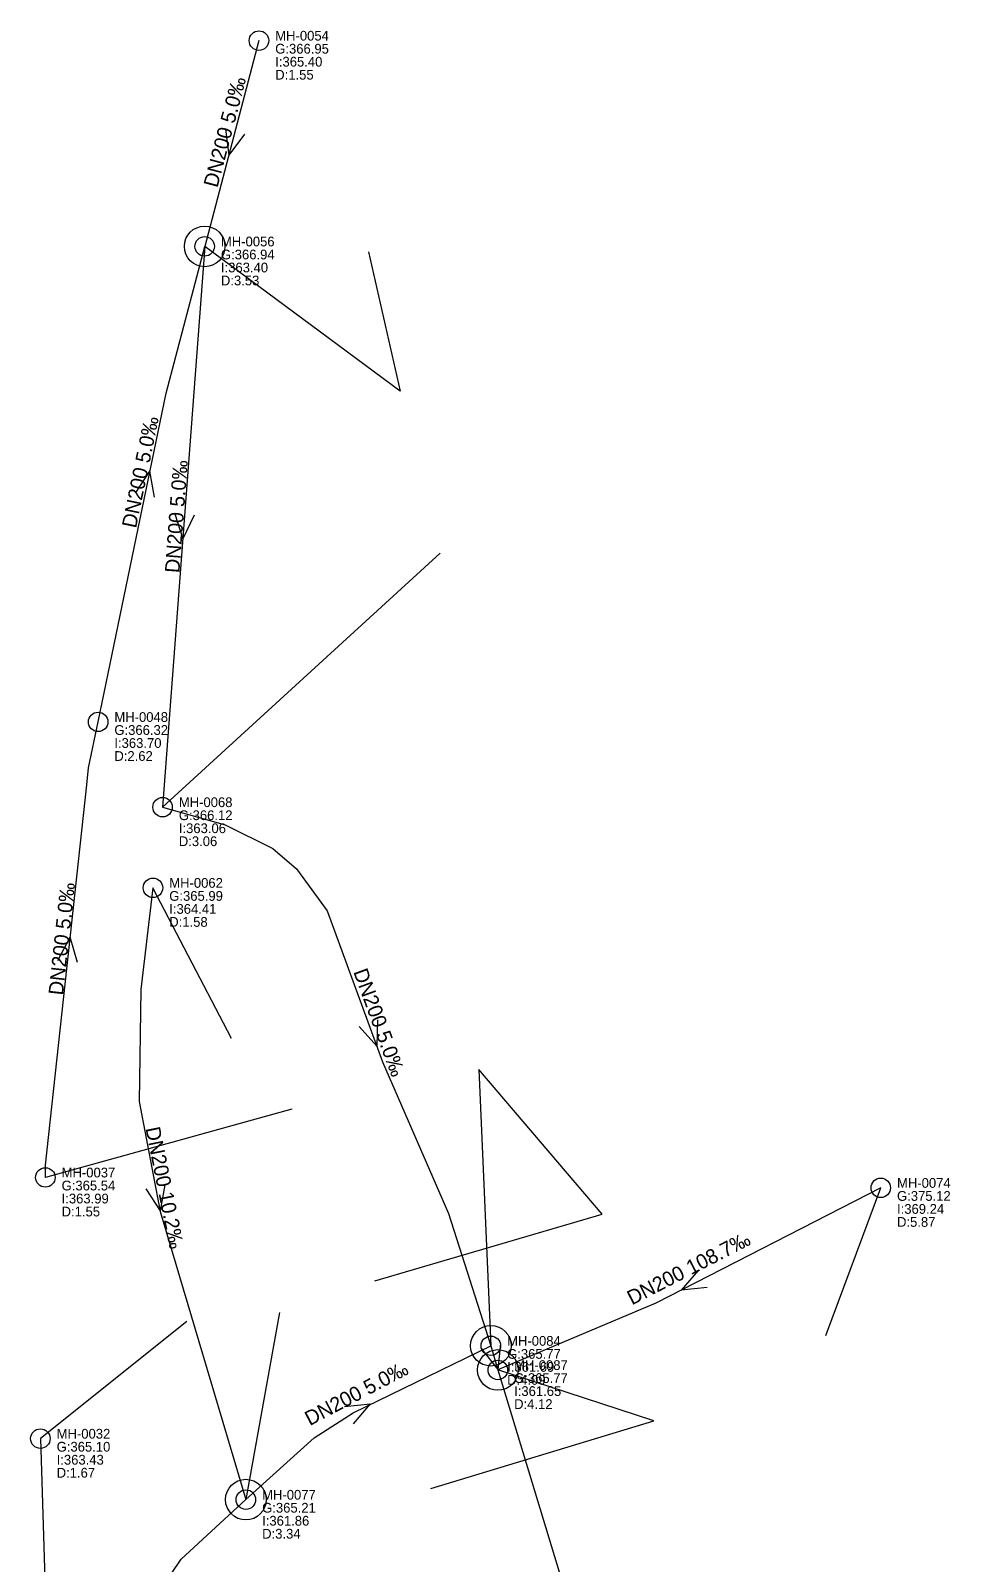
# Model space of a CAD drawing. Header units: metres. Extents: x 449900 to 451990, y 2566732 to 2570847.
# Drawn here: x 449899.8 to 450013, y 2570658.5 to 2570847.2 of the extents above; entities that cross this region are included whole.
import ezdxf
from ezdxf.enums import TextEntityAlignment as Align

# ---------------------------------------------------------------- set-up
doc = ezdxf.new("R2010")
doc.units = ezdxf.units.M
for name, color, linetype in [('SEW-DROP', 6, 'Continuous'), ('SEW-LABEL', 2, 'Continuous'), ('SEW-MH', 7, 'Continuous'), ('SEW-MH-LABEL', 8, 'Continuous'), ('SEW-PIPE-DN200', 3, 'Continuous'), ('SEW-RIDER', 8, 'Continuous')]:
    doc.layers.add(name, color=color, linetype=linetype)

msp = doc.modelspace()

# ---------------------------------------------------------------- linework, layer by layer
at = {"layer": 'SEW-DROP'}
for centre in [(449921.24, 2570820.68), (449956.45, 2570685.36), (449957.31, 2570682.38), (449926.31, 2570666.42)]:
    msp.add_circle(centre, 2.5, dxfattribs=at)
at = {"layer": 'SEW-LABEL'}
for p, q in [((449923.8, 2570835.1), (449924.2, 2570831.9)), ((449926.12, 2570834.49), (449924.2, 2570831.9)), ((449912.72, 2570790.31), (449914.5, 2570793)), ((449915.07, 2570789.82), (449914.5, 2570793)), ((449917.57, 2570787.76), (449918.54, 2570784.68)), ((449919.96, 2570787.58), (449918.54, 2570784.68)), ((449903.19, 2570732.8), (449904.71, 2570735.65)), ((449905.58, 2570732.54), (449904.71, 2570735.65)), ((449942.51, 2570725.48), (449942.41, 2570722.25)), ((449940.25, 2570724.66), (449942.41, 2570722.25)), ((449913.98, 2570704.68), (449915.75, 2570701.98)), ((449916.33, 2570705.16), (449915.75, 2570701.98)), ((449981.98, 2570694.65), (449979.85, 2570692.22)), ((449983.07, 2570692.52), (449979.85, 2570692.22)), ((449957.62, 2570685.64), (449957.29, 2570682.43)), ((449955.31, 2570684.98), (449957.29, 2570682.43)), ((449938.44, 2570677.87), (449941.65, 2570678.21)), ((449939.55, 2570675.75), (449941.65, 2570678.21))]:
    msp.add_line(p, q, dxfattribs=at)
at = {"layer": 'SEW-MH'}
for centre in [(449927.92, 2570846.01), (449921.24, 2570820.68), (449908.13, 2570762.15), (449916.06, 2570751.66), (449914.88, 2570741.73), (449901.64, 2570706.08), (450004.42, 2570704.8), (449956.45, 2570685.36), (449957.31, 2570682.38), (449901.03, 2570673.93), (449926.31, 2570666.42)]:
    msp.add_circle(centre, 1.2, dxfattribs=at)
at = {"layer": 'SEW-PIPE-DN200'}
for points in [[(449927.92, 2570846.01), (449921.24, 2570820.68)], [(449908.13, 2570762.15), (449916.49, 2570802.62), (449921.24, 2570820.68)], [(449921.24, 2570820.68), (449916.06, 2570751.66)], [(449901.64, 2570706.08), (449901.67, 2570707.58), (449906.74, 2570754.41), (449906.96, 2570756.48), (449908.13, 2570762.15)], [(449916.06, 2570751.66), (449923.78, 2570749.49), (449929.63, 2570746.57), (449932.55, 2570744.07), (449936.32, 2570738.91), (449943.13, 2570720.29), (449951.24, 2570701.66), (449956.45, 2570685.36)], [(449914.88, 2570741.73), (449913.38, 2570729.22), (449913.17, 2570715.44), (449915.75, 2570701.9), (449926.31, 2570666.42)], [(450004.42, 2570704.8), (449976.74, 2570690.62), (449957.31, 2570682.38)], [(449926.31, 2570666.42), (449934.72, 2570674.02), (449939.49, 2570677.1), (449956.45, 2570685.36)], [(449956.45, 2570685.36), (449957.31, 2570682.38)], [(449957.31, 2570682.38), (449965.26, 2570656.18), (449979.29, 2570615.94)], [(449901.03, 2570673.93), (449901.88, 2570647.26), (449905.69, 2570612.97), (449907.14, 2570604.27)], [(449908.59, 2570616.14), (449907.5, 2570623.88), (449907.57, 2570634.69), (449908.55, 2570640.01), (449912.33, 2570650.13), (449918.36, 2570659.1), (449926.31, 2570666.42)]]:
    msp.add_lwpolyline(points, dxfattribs=at)
at = {"layer": 'SEW-RIDER'}
for points in [[(449941.41, 2570820), (449945.28, 2570802.87), (449921.24, 2570820.68)], [(449950.2, 2570782.93), (449916.06, 2570751.66)], [(449924.53, 2570723.2), (449914.88, 2570741.73)], [(449942.19, 2570693.36), (449970.16, 2570701.57), (449954.98, 2570719.36), (449956.45, 2570685.36)], [(449931.96, 2570714.47), (449901.64, 2570706.08)], [(449997.66, 2570686.62), (450004.42, 2570704.8)], [(449930.45, 2570689.44), (449926.31, 2570666.42)], [(449919.03, 2570688.33), (449901.03, 2570673.93)], [(449949.08, 2570667.78), (449976.5, 2570676.14), (449957.31, 2570682.38)]]:
    msp.add_lwpolyline(points, dxfattribs=at)

# ---------------------------------------------------------------- texts
at = {"layer": 'SEW-LABEL'}
for s, rotation, p in [('DN200 5.0‰', 75.2428, (449924.58, 2570834.55)), ('DN200 5.0‰', 78.3367, (449914.2, 2570792.73)), ('DN200 5.0‰', 85.7074, (449918.65, 2570787.37)), ('DN200 5.0‰', 83.8233, (449904.55, 2570735.36)), ('DN200 5.0‰', -69.9291, (449941.89, 2570724.86)), ('DN200 10.2‰', -78.6323, (449915.45, 2570704.65)), ('DN200 108.7‰', 27.1147, (449981.19, 2570694.1)), ('DN200 5.0‰', 27.807, (449940.32, 2570678.71))]:
    msp.add_text(s, height=1.8, rotation=rotation, dxfattribs=at).set_placement(p, align=Align.CENTER)
at = {"layer": 'SEW-MH-LABEL'}
for s, p in [('MH-0054', (449929.92, 2570846.01)), ('G:366.95', (449929.92, 2570844.41)), ('D:1.55', (449929.92, 2570841.21)), ('I:365.40', (449929.92, 2570842.81)), ('MH-0056', (449923.24, 2570820.68)), ('G:366.94', (449923.24, 2570819.08)), ('I:363.40', (449923.24, 2570817.48)), ('D:3.53', (449923.24, 2570815.88)), ('MH-0048', (449910.13, 2570762.15)), ('G:366.32', (449910.13, 2570760.55)), ('I:363.70', (449910.13, 2570758.95)), ('D:2.62', (449910.13, 2570757.35)), ('MH-0068', (449918.06, 2570751.66)), ('G:366.12', (449918.06, 2570750.06)), ('D:3.06', (449918.06, 2570746.86)), ('I:363.06', (449918.06, 2570748.46)), ('MH-0062', (449916.88, 2570741.73)), ('G:365.99', (449916.88, 2570740.13)), ('I:364.41', (449916.88, 2570738.53)), ('D:1.58', (449916.88, 2570736.93)), ('MH-0037', (449903.64, 2570706.08)), ('G:365.54', (449903.64, 2570704.48)), ('MH-0074', (450006.42, 2570704.8)), ('I:363.99', (449903.64, 2570702.88)), ('G:375.12', (450006.42, 2570703.2)), ('I:369.24', (450006.42, 2570701.6)), ('D:1.55', (449903.64, 2570701.28)), ('D:5.87', (450006.42, 2570700)), ('MH-0084', (449958.45, 2570685.36)), ('G:365.77', (449958.45, 2570683.76)), ('I:361.69', (449958.45, 2570682.16)), ('G:365.77', (449959.31, 2570680.78)), ('MH-0087', (449959.31, 2570682.38)), ('D:4.09', (449958.45, 2570680.56)), ('I:361.65', (449959.31, 2570679.18)), ('D:4.12', (449959.31, 2570677.58)), ('MH-0032', (449903.03, 2570673.93)), ('G:365.10', (449903.03, 2570672.33)), ('I:363.43', (449903.03, 2570670.73)), ('D:1.67', (449903.03, 2570669.13)), ('MH-0077', (449928.31, 2570666.42)), ('G:365.21', (449928.31, 2570664.82)), ('I:361.86', (449928.31, 2570663.22)), ('D:3.34', (449928.31, 2570661.62))]:
    msp.add_text(s, height=1.2, dxfattribs=at).set_placement(p)

doc.saveas('drawing.dxf')
